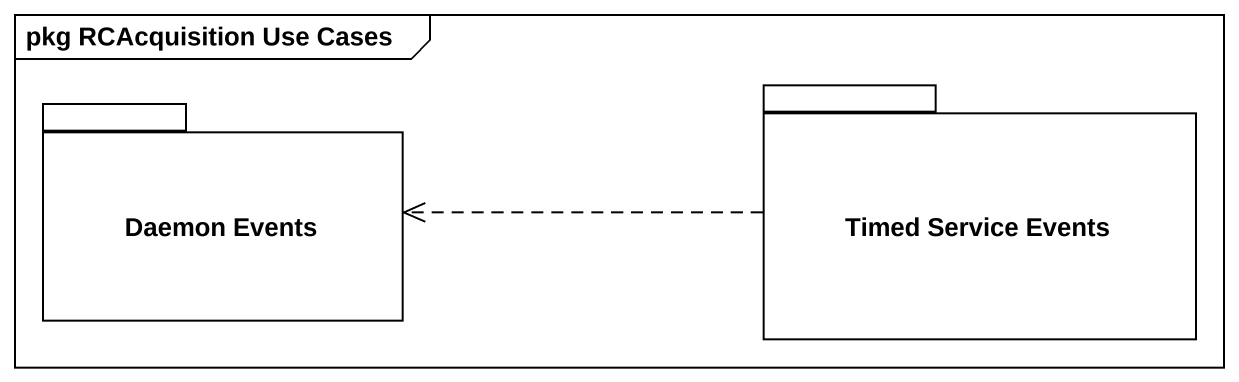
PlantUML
@startuml
mainframe pkg RCAcquisition Use Cases
package "Daemon Events" as Daemon_Events {
}
package "Timed Service Events" as Timed_Service_Events {
}
Timed_Service_Events .left.> Daemon_Events
@enduml
